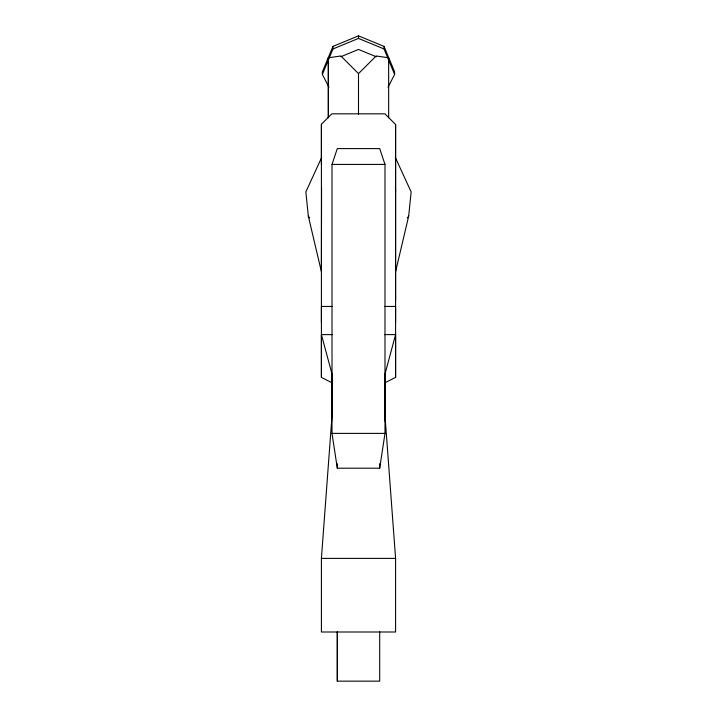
<?xml version="1.0" encoding="UTF-8"?>
<svg xmlns="http://www.w3.org/2000/svg" width="717" height="717" viewBox="0 0 717 717"><rect width="100%" height="100%" fill="white"/><g stroke="black" fill="none" stroke-linecap="round" stroke-linejoin="round"><path stroke-width="1.08" d="M332.007 382.761L321.413 377.411L321.413 334.606L332.482 334.606M321.413 322.202L321.413 124.256L331.846 113.824L384.93 113.824L395.587 124.48L395.587 300.692M328.341 117.794L328.341 57.79L340.853 55.98L358.5 73.627L358.5 114.55M337.304 681.15L337.304 631.865L337.304 681.15L379.696 681.15L379.696 631.865M384.993 420.924L384.993 373.978L395.587 334.606L384.518 334.606M384.993 415.887L395.587 558.382L395.587 632L321.413 632L321.413 558.382L332.007 415.887L332.007 373.978L321.413 334.606M384.993 382.761L395.587 377.411L395.587 334.606M395.587 322.202L395.587 124.48M321.566 187.478L321.413 271.689L308.319 216.122L305.854 191.914L321.727 157.355M395.587 271.689L408.681 216.122L411.146 191.914L395.273 157.355M379.696 468.201L384.993 433.391L384.993 164.426L379.696 148.598L337.304 148.598L332.007 164.426L332.007 433.391L337.304 468.201L379.696 468.201L379.696 463.738M388.022 87.232L394.619 74.425L394.619 71.861L384.043 46.399L358.5 35.85L332.957 46.399L322.381 71.861L322.381 74.425L328.978 87.232M322.381 74.425L332.957 48.962L332.957 46.399M407.39 217.941L408.681 216.122M358.5 73.627L376.147 55.98L388.659 57.79L388.659 117.794M332.957 48.962L358.5 38.413L384.043 48.962L394.619 74.425M340.772 56.751L358.5 49.437L376.228 56.751M332.007 164.426L384.993 164.426M332.482 306.455L321.413 306.455L321.413 377.411M384.518 306.455L395.587 306.455L395.587 377.411M332.007 433.391L384.993 433.391M321.413 558.382L395.587 558.382M308.319 216.122L309.61 217.941M395.434 187.478L395.587 191.914M384.043 46.399L384.043 48.962M358.5 35.85L358.5 38.413M337.304 463.738L337.304 468.201M328.341 57.79L328.341 117.624M321.413 124.256L321.413 164.426"/></g></svg>
